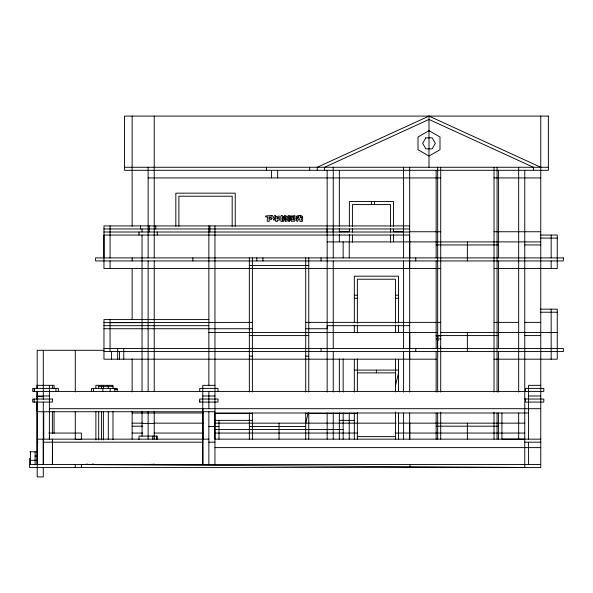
<?xml version="1.0" encoding="UTF-8"?>
<svg xmlns="http://www.w3.org/2000/svg" width="593" height="593" viewBox="0 0 593 593"><rect width="100%" height="100%" fill="white"/><g stroke="black" fill="none" stroke-linecap="round" stroke-linejoin="round"><path stroke-width="0.89" d="M37.203 402.084L37.203 411.735L214.955 411.735M43.296 439.154L43.296 464.534L43.296 402.084M43.296 399.371L43.296 350.3M49.389 436.107L49.389 439.154L49.389 385.331M52.436 464.534L52.436 442.193M91.611 391.424L91.611 388.378L117.266 388.378L117.266 391.424M93.486 391.424L93.486 388.378M98.697 388.378L98.697 385.331M101.507 385.331L101.507 388.378M102.856 391.424L102.856 388.378M103.382 385.331L103.382 388.378M103.968 257.896L103.968 235.05L409.667 235.05L409.667 241.9M108.304 385.331L108.304 388.378M110.061 257.896L110.061 225.911M110.179 391.424L110.179 388.378M112.989 388.378L112.989 385.331L95.888 385.331L95.888 388.378M114.864 391.424L114.864 388.378M199.722 402.084L199.722 399.037L218.002 399.037L218.002 402.084L199.722 402.084L199.722 401.068M202.724 464.534L202.769 385.331L214.955 385.331M208.862 464.534L208.862 411.735M214.955 464.534L214.955 225.911M327.158 392.025L327.158 170.31M327.158 232.004L327.158 228.957M333.251 351.567L333.251 392.025M333.251 260.942L333.251 348.521M333.251 232.004L333.251 228.957M403.574 351.567L403.574 392.084M403.574 260.942L403.574 348.521M409.667 359.188L409.667 351.567M409.667 268.555L409.667 260.942M409.667 392.025L409.667 167.27M52.392 442.193L52.436 439.154L52.392 464.534M305.706 423.157L308.145 413.002M395.449 385.843L398.496 373.145M301.318 217.631L302.63 216.601L301.407 215.593L300.384 217.105L301.029 217.653M540.757 167.27L429.006 116.087L317.262 167.27L317.262 170.31M90.744 464.534L93.397 463.956M84.651 464.534L87.386 464.082M148.139 464.534L154.617 464.223M110.061 322.629L252.396 322.377M124.53 167.27L548.369 167.27M148.139 177.93L440.71 177.93M494.021 177.93L540.757 177.93M409.667 225.911L103.968 225.911L103.968 268.555L440.71 268.555M103.968 228.957L409.667 228.957M339.344 231.744L349.373 231.744L349.373 229.002M403.574 231.744L393.544 231.744L393.544 229.002M409.667 231.744L440.71 231.744M494.021 231.744L540.757 231.744M103.968 232.004L409.667 232.004M540.238 235.05L557.257 235.05L557.257 268.555L494.021 268.555M540.238 238.097L557.257 238.097M327.158 241.9L540.757 241.9M436.144 244.946L498.587 244.946M524.761 244.946L540.757 244.946M249.349 265.508L308.753 265.508M354.325 295.21L357.371 295.21M395.449 295.21L398.496 295.21M354.325 298.257L357.371 298.257M395.449 298.257L398.496 298.257M540.238 309.175L557.257 309.175L557.257 359.188L494.021 359.188M540.238 312.222L557.257 312.222M208.862 319.583L103.968 319.583L103.968 359.188L436.144 359.188M305.706 322.377L440.71 322.377M494.021 322.377L518.667 322.377M524.761 322.377L540.757 322.377M103.968 322.629L154.232 322.629M103.968 325.676L208.862 325.676M409.667 325.676L327.158 325.676L327.158 328.722L305.706 328.722M103.968 328.722L252.396 328.722M208.862 332.532L437.664 332.532M440.71 332.532L557.257 332.532M249.349 335.579L308.753 335.579M436.144 335.579L498.587 335.579M524.761 335.579L540.757 335.579M436.144 335.831L440.71 335.831M436.144 338.877L440.71 338.877M103.968 348.521L563.35 348.521L563.35 351.567L103.968 351.567M103.99 350.3L37.203 350.3L37.203 388.378M249.349 356.141L252.396 356.141M305.706 356.141L308.753 356.141M354.325 370.099L398.496 370.099M357.371 372.871L395.449 372.871M540.757 385.331L528.571 385.331L528.571 439.154M98.697 386.347L112.989 386.347M114.864 389.393L117.266 389.393M49.389 395.991L37.203 395.991L37.203 396.658L43.296 396.658M202.769 395.991L214.955 395.991M528.571 395.991L540.757 395.991M524.761 399.037L543.803 399.037L543.803 402.084L525.524 402.084L525.524 399.037M49.389 408.688L540.757 408.688M132.143 413.002L203.303 413.002M528.571 413.002L214.955 413.002L214.955 439.154L540.757 439.154M214.955 413.514L252.396 413.514M305.706 413.514L357.371 413.514M214.955 420.363L252.396 420.363M339.344 420.363L354.325 420.363M132.143 423.157L142.809 423.157M154.232 423.157L203.303 423.157M214.955 423.157L357.371 423.157M357.698 423.157L396.228 423.157M398.496 423.157L524.761 423.157M142.046 423.409L154.232 423.409M132.143 426.204L142.809 426.204M436.144 426.204L498.587 426.204M208.862 426.456L218.987 426.456M249.349 426.456L305.706 426.456M214.955 429.502L343.154 429.502M48.774 433.06L81.374 433.06L81.374 439.554L75.281 439.554L75.281 411.386M132.143 433.06L142.809 433.06M154.232 433.06L203.303 433.06M214.955 433.06L357.371 433.06M395.449 433.06L524.761 433.06M357.371 436.611L395.449 436.611M37.203 439.154L208.862 439.154M37.203 442.193L38.063 442.193M43.296 442.193L202.724 442.193M208.862 442.193L214.955 442.193M524.761 442.193L540.757 442.193M214.955 447.604L540.757 447.604M29.954 451.814L37.418 451.814M35.098 456.054L36.974 456.054M30.413 460.294L37.581 460.294M29.65 464.534L540.757 464.534M525.013 467.477L81.374 464.534L81.374 467.58M437.664 335.831L438.071 337.521M440.302 346.831L440.71 348.521M437.664 338.877L438.071 340.567M202.769 411.735L202.917 439.154M551.164 235.05L551.164 257.896M551.164 260.942L551.164 268.555M551.164 309.175L551.164 359.188M540.757 116.087L540.757 467.58L29.65 467.58L29.65 458.441M533.441 170.31L533.441 167.27L429.006 119.438L324.579 167.27L324.579 170.31M528.571 442.193L528.571 464.534M525.524 391.424L525.524 388.378L543.803 388.378L543.803 391.424L32.697 391.424L32.697 388.378L58.351 388.378L58.351 391.424M524.761 170.31L524.761 467.58M524.509 439.154L501.915 439.154L501.915 413.002M518.667 167.27L518.667 392.025M518.667 413.002L518.667 439.154M498.587 170.31L498.587 257.896M498.587 260.942L498.587 348.521M498.587 351.567L498.587 392.025M498.587 413.002L498.587 439.154M497.067 167.27L497.067 392.025M497.067 413.002L497.067 439.154M494.021 167.27L494.021 392.084M494.021 412.187L494.021 439.154M467.366 241.9L467.366 260.942M467.366 332.532L467.366 351.567M467.366 423.157L467.366 439.154M440.71 167.27L440.71 392.084M440.71 412.187L440.71 439.154M437.664 167.27L437.664 391.914M437.664 413.002L437.664 439.154M437.612 338.877L437.612 348.521M436.144 170.31L436.144 257.896M436.144 260.942L436.144 348.521M436.144 351.567L436.144 392.025M436.144 413.002L436.144 439.154M429.006 116.087L429.006 167.27M415.76 257.896L415.76 260.942M415.76 348.521L415.76 351.567M409.971 464.534L409.971 467.58M409.763 241.9L409.763 257.896M409.763 332.532L409.763 348.521M409.763 423.157L409.763 439.154M409.667 413.002L409.667 439.154M403.574 167.27L403.574 257.896M403.574 413.002L403.574 439.154M398.496 322.377L398.496 276.175L354.325 276.175L354.325 322.377M398.496 325.142L398.496 332.532M398.496 359.44L398.496 391.254M398.496 413.002L398.496 439.154M395.449 323.267L395.449 279.221L357.371 279.221L357.371 323.267M395.449 325.12L395.449 332.895M395.449 359.002L395.449 391.914M395.449 411.979L395.449 439.154M393.544 226.252L393.544 201.538L349.373 201.538L349.373 226.252M393.544 234.517L393.544 241.9M390.498 226.645L390.498 204.585L352.42 204.585L352.42 226.645M390.498 228.483L390.498 232.159M390.498 234.917L390.498 242.27M376.407 370.099L376.407 372.871M374.502 201.538L374.502 204.585M371.455 201.538L371.455 204.585M357.371 325.12L357.371 332.895M357.371 359.002L357.371 391.298M357.371 412.231L357.371 439.154M354.325 325.142L354.325 332.532M354.325 359.44L354.325 392.069M354.325 413.002L354.325 439.154M352.42 228.483L352.42 232.159M352.42 234.917L352.42 242.27M349.373 234.517L349.373 241.9M349.247 241.9L349.247 257.896M349.247 413.002L349.247 439.154M343.154 241.9L343.154 257.896M343.154 358.928L343.154 392.032M343.154 413.002L343.154 439.154M339.344 170.31L339.344 226.222M339.344 228.698L339.344 232.004M339.344 234.517L339.344 241.9M339.344 358.928L339.344 392.032M339.344 413.002L339.344 439.154M333.251 167.27L333.251 257.896M333.251 413.002L333.251 439.154M327.158 413.002L327.158 439.154M321.065 257.896L321.065 260.942M321.065 348.521L321.065 351.567M309.642 167.27L309.642 170.31M308.753 257.896L308.753 392.025M308.753 413.002L308.753 439.154M305.706 257.896L305.706 392.025M305.706 413.002L305.706 439.154M279.051 423.157L279.051 439.154M277.657 170.31L277.657 177.93M271.564 170.31L271.564 177.93M266.487 167.27L266.487 170.31M262.936 257.896L262.936 260.942M256.843 257.896L256.843 260.942M252.396 257.896L252.396 392.025M252.396 413.002L252.396 439.154M249.349 257.896L249.349 392.025M249.349 413.002L249.349 439.154M235.236 226.237L235.236 193.162L175.832 193.162L175.832 226.237M232.189 226.363L232.189 196.209L178.878 196.209L178.878 226.363M218.987 420.363L218.987 439.154M218.002 391.424L218.002 388.378L199.722 388.378L199.722 391.424M209.878 225.911L209.878 232.004M208.862 225.911L208.862 385.843M208.862 391.424L208.862 408.688M202.917 408.688L202.917 464.534M192.866 257.896L192.866 260.942M157.278 232.004L157.278 235.05M157.278 439.154L157.278 436.107L138.999 436.107L138.999 439.583M156.567 436.107L156.567 439.154M155.751 225.911L155.751 228.957M154.232 116.087L154.232 257.896M154.232 260.942L154.232 391.714M154.232 411.312L154.232 439.154M152.772 436.107L152.772 439.154M149.154 225.911L149.154 232.004M148.139 167.27L148.139 257.896M148.139 260.942L148.139 391.491M148.139 411.483L148.139 439.154M142.046 228.957L142.046 232.004M142.046 235.05L142.046 391.714M142.046 411.312L142.046 436.107M140.519 225.911L140.519 228.957M138.999 232.004L138.999 235.05M132.143 116.087L132.143 226.244M132.143 257.896L132.143 260.942M132.143 268.273L132.143 319.627M132.143 358.906L132.143 391.914M132.143 411.171L132.143 439.154M123.767 348.521L123.767 359.188M119.504 351.567L119.504 359.188M117.673 348.521L117.673 359.188M112.989 411.423L112.989 439.695M111.58 351.567L111.58 359.188M110.061 260.942L110.061 268.555M110.061 319.583L110.061 351.567M108.304 411.423L108.304 439.695M103.382 411.438L103.382 439.887M101.507 411.438L101.507 439.887M98.697 411.438L98.697 439.887M95.888 411.438L95.888 439.887M75.281 350.3L75.281 391.951M75.281 464.534L75.281 467.58M55.95 388.378L55.95 391.424M54.074 388.378L54.074 385.331L36.974 385.331L36.974 388.378M54.074 411.423L54.074 433.342M52.392 385.331L52.392 388.378M52.392 411.423L52.392 433.342M43.749 411.735L43.749 439.154M43.296 467.388L43.296 476.913L37.203 476.913L37.203 391.424M36.974 391.424L36.974 399.037M36.974 402.084L36.974 464.534M35.098 451.814L35.098 464.534M34.572 388.378L34.572 391.424M34.157 388.378L34.157 391.424M34.157 399.037L34.157 402.084M30.413 451.814L30.413 464.534M283.862 216.608L283.854 217.238L284.588 215.467L285.945 215.874L285.618 216.356L287.479 216.215L287.308 221.063L285.292 221.448L284.996 220.04L286.123 220.07L286.108 217.349L284.922 217.394L284.499 218.031L283.847 217.698L283.788 221.315L280.941 221.441L280.711 216.845L281.334 215.341L282.779 215.808L282.238 216.756L283.862 216.608M300.228 215.318L300.184 217.735L302.652 217.512L302.652 218.832L301.311 218.861L301.281 220.077L302.378 219.803L302.497 221.322L299.976 221.426L299.65 218.899L298.865 218.913L297.389 221.434L295.951 220.5L297.404 218.943L295.951 218.98L295.951 218.113L298.657 217.868L298.279 215.489L300.228 215.318M272.105 215.459L272.068 217.008L269.014 216.986L269.178 221.367L267.184 221.219L267.502 216.971L265.642 216.956L265.597 215.993L272.105 215.459M293.728 218.728L293.698 219.833L292.705 219.847L292.675 218.728L293.728 218.728M293.794 216.601L293.765 217.587L292.645 217.631L292.616 216.608L293.794 216.601M289.673 216.438L289.614 218.061L290.11 216.408L289.673 216.438M289.592 218.58L289.547 219.714L290.222 219.032L289.592 218.58M289.503 220.655L289.473 221.322L288.591 221.478L288.398 215.481L291.133 216.037L294.958 215.607L294.639 221.174L291.445 221.271L291.319 219.136L289.947 220.959L289.503 220.655M275.804 219.988L275.678 221.389L277.509 221.278L277.442 220.018L279.562 220.047L279.459 218.535L277.368 218.676L277.309 217.446L279.362 217.394L279.192 216.008L275.345 216.675L275.76 215.793L274.959 215.259L273.151 217.29L274.626 218.209L274.959 217.498L276.049 217.475L275.93 218.765L273.462 218.921L273.462 219.959L275.804 219.988M291.17 216.601L290.459 217.965L291.311 219.032L291.17 216.601M425.833 137.858L422.661 143.35L425.833 148.85L432.178 148.85L435.351 143.35L432.178 137.858L425.833 137.858M271.987 218.595L270.964 219.84L269.237 218.12L269.904 217.357L271.987 218.595M298.279 217.179L297.567 217.816L296.159 216.704L297.263 215.77L298.279 217.179M429.006 130.66L418.013 137.005L418.013 149.703L429.006 156.048L439.999 149.703L439.999 137.005L429.006 130.66M285.352 217.89L284.203 218.424L285.085 219.758L285.959 219.41L285.352 217.89M282.735 218.676L282.224 218.713L282.194 217.72L282.72 217.698L282.735 218.676M548.369 116.087L124.53 116.087L124.53 170.31L548.369 170.31L548.369 116.087M282.75 220.351L282.275 220.351L282.253 219.618L282.742 219.625L282.75 220.351M563.35 257.896L95.592 257.896L95.592 260.942L563.35 260.942L563.35 257.896M52.436 399.037L32.697 399.037L32.697 402.084L52.436 402.084L52.436 399.037"/></g></svg>
